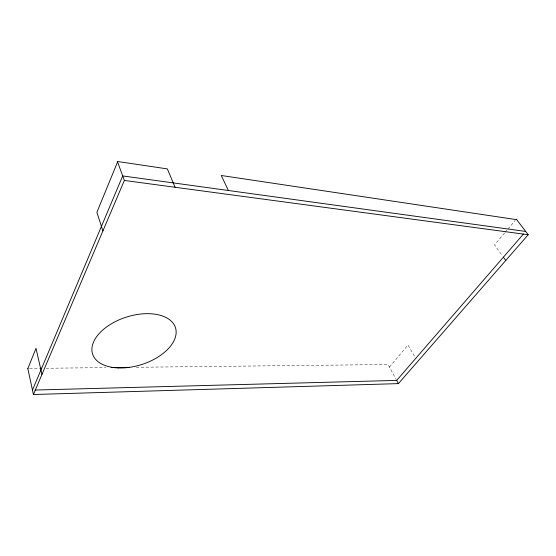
<?xml version="1.0" encoding="UTF-8"?>
<svg xmlns="http://www.w3.org/2000/svg" width="556" height="556" viewBox="0 0 556 556"><rect width="100%" height="100%" fill="white"/><g stroke="black" fill="none" stroke-linecap="round" stroke-linejoin="round"><path stroke-width="0.42" stroke-dasharray="2.78 2.08" d="M389.408 367.085L408.014 345.019L414.852 356.938M504.584 233.02L494.541 244.904L502.415 255.816M505.147 232.359L507.378 229.725M507.934 229.065L515.19 220.482M29.537 368.44L39.087 368.336M46.03 368.26L105.918 367.606M136.296 367.28L388.018 364.527L396.268 379.665"/><path stroke-width="0.83" d="M27.828 368.586L36.015 348.348L41.943 374.438M117.573 161.942L96.883 212.336L102.916 230.921M32.463 390.11L122.695 175.939L525.698 231.442M516.302 219.161L528.2 234.736L398.423 383.612L33.416 394.517L124.349 180.457L117.406 161.483L167.37 168.899L175.064 187.275M35.07 390.041L396.671 380.401L523.453 234.013M39.949 368.329L41.686 368.308M111.13 367.551L129.353 367.349M124.349 180.457L528.2 234.736M516.705 219.669L221.26 175.494L228.384 190.493M503.395 257.178L505.772 260.465M396.671 380.401L398.423 383.612M27.8 368.461L33.416 394.517M118.268 367.94A43.493 24.93 -17.6 0 0 175.731 328.596A43.493 24.93 -17.6 0 0 108.038 325.92A43.493 24.93 -17.6 0 0 118.268 367.94"/></g></svg>
